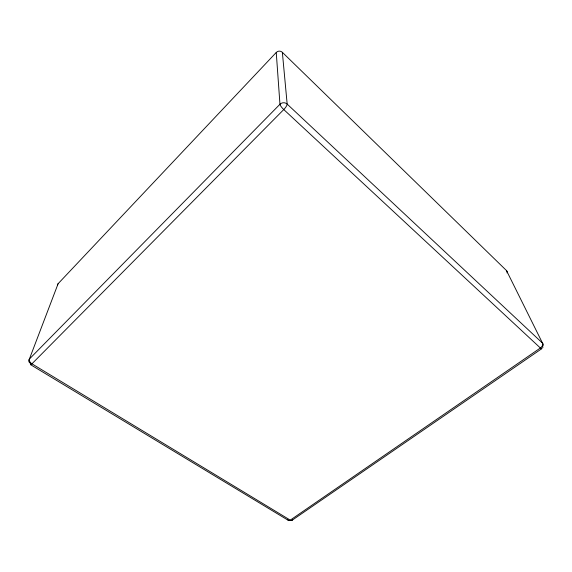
<?xml version="1.0" encoding="UTF-8"?>
<svg xmlns="http://www.w3.org/2000/svg" width="572" height="572" viewBox="0 0 572 572"><rect width="100%" height="100%" fill="white"/><g stroke="black" fill="none" stroke-linecap="round" stroke-linejoin="round"><path stroke-width="0.86" d="M542.521 346.611A4.218 2.996 -20.4 0 0 542.521 343.121L506.492 270.57L282.353 52.324A4.354 4.304 -77.9 0 0 276.247 52.467L58.115 283.698L29.386 359.037A4.276 3.06 14.9 0 0 30.03 363.077M542.571 347.883L542.942 347.361M291.942 520.37L541.648 348.763M30.523 364.643L288.374 520.391M282.353 52.324L287.165 104.09A5.184 1.38 -49.3 0 1 283.769 109.552L31.939 363.813A4.204 0.887 -55.4 0 1 30.631 363.499M276.247 52.467L279.958 104.268A5.184 1.216 46.9 0 0 283.769 109.552L540.376 347.99A4.154 0.765 52.1 0 0 541.634 348.026M57.493 285.528A3.725 2.881 17.9 0 1 58.115 283.698M506.492 270.57A3.682 2.824 -23.2 0 1 507.049 272.951M287.895 519.719A3.482 1.923 -61.3 0 0 290.261 520.141A3.482 1.852 57.9 0 0 292.492 519.605M279.958 104.268L29.386 359.037A4.183 2.71 39.5 0 0 31.939 363.813L290.261 520.141L540.376 347.99A4.14 2.746 -41.6 0 0 542.521 343.121L287.165 104.09A5.084 4.926 -9.8 0 0 279.958 104.268"/></g></svg>
